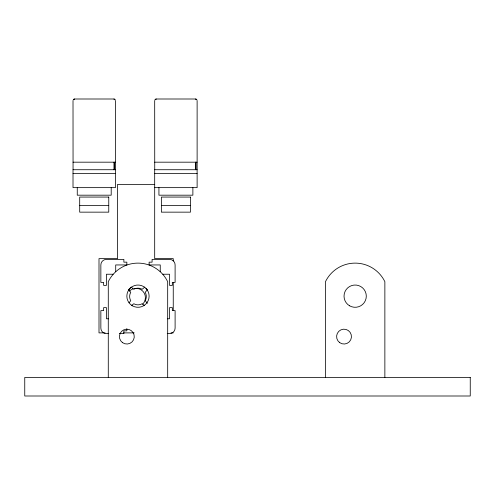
<?xml version="1.0" encoding="UTF-8"?>
<svg xmlns="http://www.w3.org/2000/svg" width="495" height="495" viewBox="0 0 495 495"><rect width="100%" height="100%" fill="white"/><g stroke="black" fill="none" stroke-linecap="round" stroke-linejoin="round"><path stroke-width="0.74" d="M115.446 100.473L115.446 187.642L73.013 187.642L73.013 169.723L115.446 169.723M173.25 260.958L173.25 258.637L154.688 258.637L154.688 169.723L197.121 169.723M129.04 302.822L130.748 300.682A8.353 8.353 0 0 1 130.748 292.328L128.564 289.717L131.194 287.088L133.805 289.272A8.353 8.353 0 0 1 142.158 289.272L144.769 287.088M145.988 288.498L147.399 289.717L145.214 292.328A8.353 8.353 0 0 1 145.214 300.682L147.399 303.293M131.664 305.446L133.805 303.738A8.353 8.353 0 0 0 142.158 303.738L144.299 305.446M74.485 99L74.157 99.736L73.254 99.736L73.477 99.433A1.473 1.473 0 0 1 74.485 99L113.974 99A1.473 1.473 0 0 1 115.013 99.433L115.205 99.736L114.302 99.736L113.974 99M156.16 99L155.832 99.736L154.929 99.736L155.152 99.433A1.473 1.473 0 0 1 156.16 99L195.649 99A1.473 1.473 0 0 1 196.688 99.433L196.88 99.736L195.977 99.736L195.649 99M73.013 162.181L115.446 162.181M154.688 162.181L197.121 162.181M73.013 173.498L115.446 173.498M154.688 173.498L197.121 173.498M154.688 184.388L117.562 184.388L117.562 258.637L99 258.637L99 332.887L105.126 332.887M154.688 187.642L197.121 187.642L197.121 100.473M79.695 205.549L108.764 205.549M161.37 205.549L190.439 205.549M113.083 274.23L106.425 274.23L106.425 285.368L103.641 285.368L103.641 282.397L100.856 282.397L100.856 264.949A5.569 5.569 0 0 1 106.425 259.38L123.874 259.38L123.874 262.164L126.844 262.164L126.844 264.949L115.706 264.949L115.706 271.606M162.88 274.23L169.537 274.23L169.537 285.368L172.322 285.368L172.322 282.397L175.106 282.397L175.106 264.949A5.569 5.569 0 0 0 169.537 259.38L152.089 259.38L152.089 262.164L149.119 262.164L149.119 264.949L160.256 264.949L160.256 271.606M108.646 318.78L106.425 318.78L106.425 307.642L103.641 307.642L103.641 310.613L100.856 310.613L100.856 328.061A5.569 5.569 0 0 0 106.425 333.63L108.702 333.63M167.316 318.78L169.537 318.78L169.537 307.642L172.322 307.642L172.322 310.613L175.106 310.613L175.106 328.061A5.569 5.569 0 0 1 169.537 333.63L167.261 333.63M123.496 332.887L134.213 332.887M170.954 332.887L173.25 332.887M119.32 333.63L123.874 333.63L123.874 330.846L126.844 330.846L126.844 328.76M384.863 377.438L384.863 281.68A33.041 33.041 0 0 0 325.463 281.68L325.463 377.438M196.032 162.181L196.032 169.723M195.649 162.181L195.649 169.723M192.877 187.642L192.877 195.185L158.932 195.185L158.932 187.642M173.25 282.614L173.25 310.458M167.681 377.438L167.681 281.68A33.041 33.041 0 0 0 108.281 281.68L108.281 377.438M154.688 100.473L154.737 169.723M114.357 162.181L114.357 169.723M113.974 162.181L113.974 169.723M111.202 187.642L111.202 195.185L77.257 195.185L77.257 187.642M73.013 100.473L73.062 169.723M134.312 288.517A9.281 9.281 0 0 1 142.69 304.184M129.56 291.054A9.281 9.281 0 0 1 133.143 288.826M108.764 197.066L79.695 197.066L79.695 212.151L108.764 212.151L108.764 197.066M190.439 197.066L161.37 197.066L161.37 212.151L190.439 212.151L190.439 197.066M470.25 377.438L24.75 377.438L24.75 396L470.25 396L470.25 377.438M349.594 305.805A11.138 11.138 0 0 0 366.3 296.159A11.138 11.138 0 0 0 349.594 286.518A11.138 11.138 0 0 0 349.594 305.805M339.719 342.651A7.425 7.425 0 0 0 351.419 337.305A7.425 7.425 0 0 0 340.937 329.849A7.425 7.425 0 0 0 339.719 342.651M132.412 305.805A11.138 11.138 0 0 0 149.119 296.159A11.138 11.138 0 0 0 132.412 286.518A11.138 11.138 0 0 0 132.412 305.805M122.537 342.651A7.425 7.425 0 0 0 134.238 337.305A7.425 7.425 0 0 0 123.756 329.849A7.425 7.425 0 0 0 122.537 342.651"/></g></svg>
